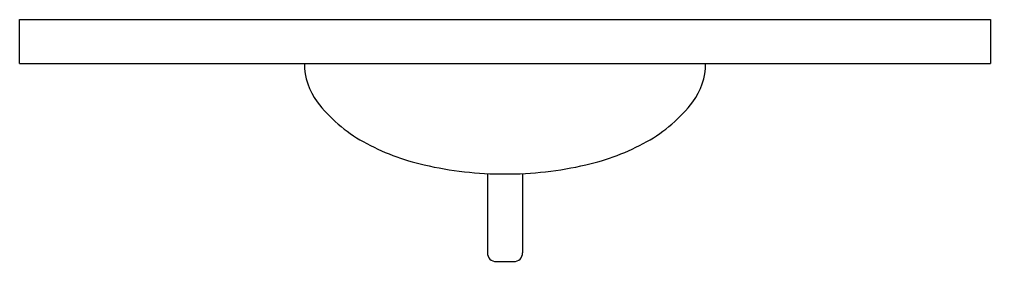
# Model space of a CAD drawing. Header units: metres. Extents: x -1.1 to 0, y 0.53 to 0.8.
import ezdxf

# ---------------------------------------------------------------- set-up
doc = ezdxf.new("R2010")
doc.units = ezdxf.units.M

msp = doc.modelspace()

# ---------------------------------------------------------------- linework, layer by layer
for p, q in [((-1.1, 0.8), (0, 0.8)), ((-1.1, 0.75), (-1.1, 0.8)), ((0, 0.8), (0, 0.75)), ((-1.1, 0.75), (0, 0.75)), ((-0.57, 0.6255), (-0.57, 0.5358)), ((-0.53, 0.6255), (-0.53, 0.5358)), ((-0.56, 0.5258), (-0.54, 0.5258))]:
    msp.add_line(p, q)
msp.add_lwpolyline([(-0.7772, 0.75, 0.162754), (-0.7627, 0.7068, 0.106014), (-0.7106, 0.6616, 0.06984), (-0.6415, 0.6353, 0.056073), (-0.55, 0.625, 0.056073), (-0.4585, 0.6353, 0.06984), (-0.3894, 0.6616, 0.106014), (-0.3373, 0.7068, 0.162754), (-0.3228, 0.75, 0.162754)], format="xyb")
for centre, start, end in [((-0.56, 0.5358), 180, 270), ((-0.54, 0.5358), 270, 0)]:
    msp.add_arc(centre, 0.01, start, end)

doc.saveas('drawing.dxf')
